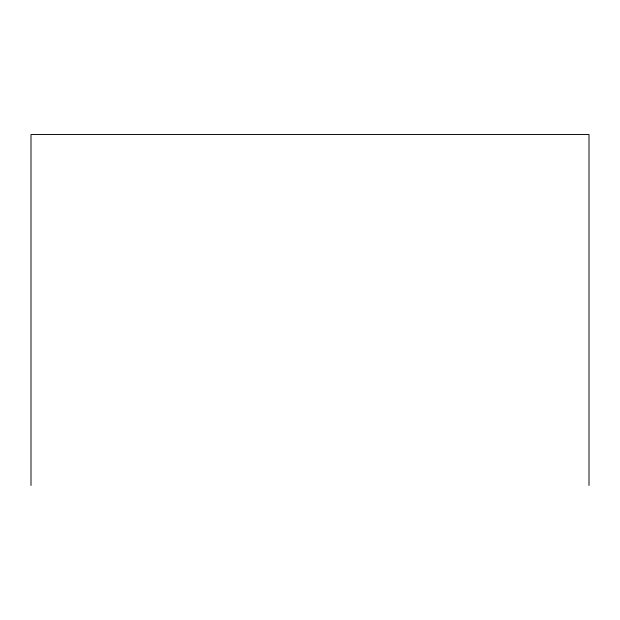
<?xml version="1.0" encoding="UTF-8"?>
<svg xmlns="http://www.w3.org/2000/svg" width="620" height="620" viewBox="0 0 620 620"><rect width="100%" height="100%" fill="white"/><g stroke="black" fill="none" stroke-linecap="round" stroke-linejoin="round"><path stroke-width="0.93" d="M589 485.475L589 134.525L31 134.525L31 485.475"/></g></svg>
